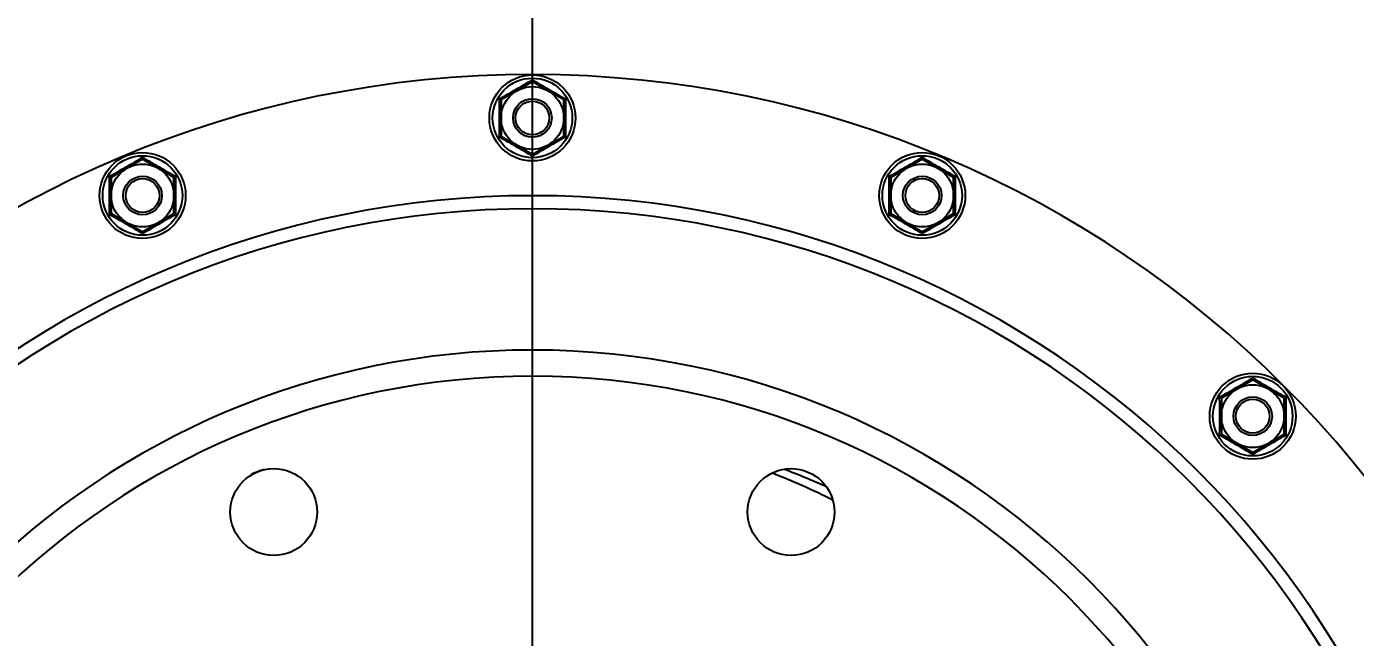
# Model space of a CAD drawing. Header units: millimetres. Extents: x 7589 to 12925, y 625 to 5429.
# Drawn here: x 10945.3 to 11220.5, y 4856.1 to 4982.6 of the extents above; entities that cross this region are included whole.
import ezdxf

# ---------------------------------------------------------------- set-up
doc = ezdxf.new("R2010")
doc.units = ezdxf.units.MM
doc.header["$LTSCALE"] = 307.34
doc.header["$PDMODE"] = 3
doc.header["$PDSIZE"] = 8
doc.layers.get('0').update_dxf_attribs({"linetype": 'CONTINUOUS'})
doc.layers.get('Defpoints').update_dxf_attribs({"linetype": 'CONTINUOUS'})
doc.layers.add('02___PRT_ALL_AXES', color=7, linetype='CONTINUOUS')
doc.styles.get("Standard").update_dxf_attribs({"font": 'calibri.ttf'})
doc.dimstyles.get("Standard").update_dxf_attribs({"dimtxt": 35, "dimasz": 35, "dimexe": 1.5, "dimexo": 1, "dimtad": 1, "dimdsep": 46, "dimtxsty": 'Standard', "dimblk": '_FILLED', "dimblk1": '_FILLED', "dimblk2": '_FILLED', "dimcen": 0.09, "dimazin": 2, "dimtol": 1, "dimtp": 0.01, "dimtm": 0.01, "dimtfac": 1, "dimtofl": 0, "dimtmove": 0, "dimatfit": 3, "dimldrblk": '_FILLED', "dimfxl": 1, "dimtolj": 1, "dimarcsym": 0})

# ---------------------------------------------------------------- blocks, each defined once
blk = doc.blocks.new('_FILLED')
at = {"color": 0, "linetype": 'ByBlock'}
blk.add_solid([(0, 0), (-1, 0.2143), (-1, -0.2143)], dxfattribs=at)
blk = doc.blocks.new('*D41')
at = {"color": 0, "lineweight": -2}
for p, q in [((11050.04, 4753.7), (11050.04, 5267.17)), ((11085.04, 5265.67), (11234.8, 5265.67)), ((11385.04, 5265.67), (11262.83, 5265.67)), ((11420.04, 4760.65), (11420.04, 5267.17))]:
    blk.add_line(p, q, dxfattribs=at)
at = {"layer": 'Defpoints', "color": 0}
for p in [(11050.04, 5265.67), (11420.04, 4759.65), (11050.04, 4752.7)]:
    blk.add_point(p, dxfattribs=at)
at = {"color": 0, "linetype": 'ByBlock', "lineweight": -2, "xscale": 35, "yscale": 35, "zscale": 35, "rotation": 180}
blk.add_blockref('_FILLED', (11050.04, 5265.67), dxfattribs=at)
at = {"color": 0, "linetype": 'ByBlock', "lineweight": -2, "xscale": 35, "yscale": 35, "zscale": 35}
blk.add_blockref('_FILLED', (11420.04, 5265.67), dxfattribs=at)
at = {"color": 0, "insert": (11248.81, 5265.67), "char_height": 35, "attachment_point": 5}
blk.add_mtext('\\A1;\\A1;D', dxfattribs=at)
blk = doc.blocks.new('*D42')
at = {"color": 0, "lineweight": -2}
for p, q in [((10836.01, 5128.59), (11484.46, 5128.59)), ((11482.96, 5093.59), (11482.96, 4958.77)), ((11482.96, 4787.7), (11482.96, 4922.52)), ((11051.04, 4752.7), (11484.46, 4752.7))]:
    blk.add_line(p, q, dxfattribs=at)
at = {"layer": 'Defpoints', "color": 0}
for p in [(10835.01, 5128.59), (11482.96, 5128.59), (11050.04, 4752.7)]:
    blk.add_point(p, dxfattribs=at)
at = {"color": 0, "linetype": 'ByBlock', "lineweight": -2, "xscale": 35, "yscale": 35, "zscale": 35}
for p, rotation in [((11482.96, 5128.59), 90), ((11482.96, 4752.7), 270)]:
    blk.add_blockref('_FILLED', p, dxfattribs=dict(at, rotation=rotation))
at = {"color": 0, "insert": (11482.96, 4940.64), "char_height": 35, "attachment_point": 5}
blk.add_mtext('\\A1;\\A1;E', dxfattribs=at)
blk = doc.blocks.new('*D48')
at = {"color": 0, "lineweight": -2}
for p, q in [((10460.04, 4753.7), (10460.04, 5264.78)), ((10495.04, 5263.28), (10740.24, 5263.28)), ((11015.04, 5263.28), (10769.84, 5263.28)), ((11050.04, 4753.7), (11050.04, 5264.78))]:
    blk.add_line(p, q, dxfattribs=at)
at = {"layer": 'Defpoints', "color": 0}
for p in [(11050.04, 5263.28), (10460.04, 4752.7), (11050.04, 4752.7)]:
    blk.add_point(p, dxfattribs=at)
at = {"color": 0, "linetype": 'ByBlock', "lineweight": -2, "xscale": 35, "yscale": 35, "zscale": 35, "rotation": 180}
blk.add_blockref('_FILLED', (10460.04, 5263.28), dxfattribs=at)
at = {"color": 0, "linetype": 'ByBlock', "lineweight": -2, "xscale": 35, "yscale": 35, "zscale": 35}
blk.add_blockref('_FILLED', (11050.04, 5263.28), dxfattribs=at)
at = {"color": 0, "insert": (10755.04, 5263.28), "char_height": 35, "attachment_point": 5}
blk.add_mtext('\\A1;\\A1;G', dxfattribs=at)

msp = doc.modelspace()

# ---------------------------------------------------------------- linework, layer by layer
at = {"color": 0, "linetype": 'Continuous'}
for p, q in [((11050.03771, 4971.20278), (11043.53784, 4967.44977)), ((11056.53784, 4967.45023), (11050.03771, 4971.20278)), ((11043.53784, 4967.44977), (11043.53811, 4959.94422)), ((11056.53811, 4959.94468), (11056.53784, 4967.45023)), ((11043.53811, 4959.94422), (11050.03824, 4956.19167)), ((11050.03824, 4956.19167), (11056.53811, 4959.94468)), ((10969.29151, 4955.14136), (10962.79164, 4951.38835)), ((10975.79164, 4951.38881), (10969.29151, 4955.14136)), ((11130.78391, 4955.14136), (11124.28405, 4951.38835)), ((11137.28405, 4951.38881), (11130.78391, 4955.14136)), ((10962.79164, 4951.38835), (10962.7919, 4943.8828)), ((10975.7919, 4943.88326), (10975.79164, 4951.38881)), ((11124.28405, 4951.38835), (11124.28431, 4943.8828)), ((11137.28431, 4943.88326), (11137.28405, 4951.38881)), ((10962.7919, 4943.8828), (10969.29204, 4940.13025)), ((10969.29204, 4940.13025), (10975.7919, 4943.88326)), ((11124.28431, 4943.8828), (11130.78445, 4940.13025)), ((11130.78445, 4940.13025), (11137.28431, 4943.88326)), ((11199.23724, 4909.40231), (11192.73737, 4905.6493)), ((11205.73737, 4905.64976), (11199.23724, 4909.40231)), ((11192.73737, 4905.6493), (11192.73764, 4898.14375)), ((11205.73764, 4898.14421), (11205.73737, 4905.64976)), ((11192.73764, 4898.14375), (11199.23777, 4894.3912)), ((11199.23777, 4894.3912), (11205.73764, 4898.14421))]:
    msp.add_line(p, q, dxfattribs=at)
for centre, radius in [((11050.03798, 4963.69723), 8.91272), ((11050.03798, 4963.69723), 8.24637), ((11050.03798, 4963.69723), 6.5), ((11050.03798, 4963.69723), 4), ((11050.03798, 4963.69723), 3.5), ((10969.29177, 4947.63581), 8.91272), ((10969.29177, 4947.63581), 8.24637), ((11130.78418, 4947.63581), 8.91272), ((11130.78418, 4947.63581), 8.24637), ((10969.29177, 4947.63581), 6.5), ((11130.78418, 4947.63581), 6.5), ((10969.29177, 4947.63581), 4), ((10969.29177, 4947.63581), 3.5), ((11130.78418, 4947.63581), 4), ((11130.78418, 4947.63581), 3.5), ((11199.23751, 4901.89676), 8.91272), ((11199.23751, 4901.89676), 8.24637), ((11199.23751, 4901.89676), 6.5), ((11199.23751, 4901.89676), 4), ((11199.23751, 4901.89676), 3.5)]:
    msp.add_circle(centre, radius, dxfattribs=at)
for points in [[(11043.18594, 4967.65293), (11044.334, 4968.30165), (11046.6286, 4969.60197), (11048.90191, 4970.93914), (11050.0377, 4971.60911)], [(11050.03769, 4971.60911), (11051.17353, 4970.93922), (11053.44694, 4969.60221), (11055.74162, 4968.30205), (11056.88973, 4967.65341)], [(11050.03826, 4955.78534), (11048.90242, 4956.45523), (11046.62901, 4957.79225), (11044.33433, 4959.0924), (11043.18622, 4959.74104)], [(11056.89001, 4959.74153), (11055.74195, 4959.09281), (11053.44736, 4957.79249), (11051.17405, 4956.45531), (11050.03825, 4955.78534)], [(10962.43973, 4951.59151), (10963.5878, 4952.24023), (10965.88239, 4953.54055), (10968.1557, 4954.87772), (10969.2915, 4955.5477)], [(10969.29149, 4955.5477), (10970.42733, 4954.8778), (10972.70074, 4953.54079), (10974.99542, 4952.24063), (10976.14353, 4951.59199)], [(11123.93214, 4951.59151), (11125.08021, 4952.24023), (11127.3748, 4953.54055), (11129.64811, 4954.87772), (11130.7839, 4955.5477)], [(11130.7839, 4955.5477), (11131.91974, 4954.8778), (11134.19314, 4953.54079), (11136.48783, 4952.24063), (11137.63594, 4951.59199)], [(10969.29205, 4939.72392), (10968.15621, 4940.39381), (10965.88281, 4941.73083), (10963.58813, 4943.03098), (10962.44001, 4943.67962)], [(10976.14381, 4943.68011), (10974.99574, 4943.03139), (10972.70115, 4941.73107), (10970.42784, 4940.39389), (10969.29205, 4939.72392)], [(11130.78446, 4939.72392), (11129.64862, 4940.39381), (11127.37522, 4941.73083), (11125.08053, 4943.03098), (11123.93242, 4943.67962)], [(11137.63622, 4943.68011), (11136.48815, 4943.03139), (11134.19356, 4941.73107), (11131.92025, 4940.39389), (11130.78446, 4939.72392)], [(11192.38547, 4905.85246), (11193.53353, 4906.50118), (11195.82813, 4907.8015), (11198.10144, 4909.13867), (11199.23723, 4909.80865)], [(11199.23722, 4909.80865), (11200.37307, 4909.13875), (11202.64647, 4907.80174), (11204.94115, 4906.50158), (11206.08927, 4905.85294)], [(11199.23779, 4893.98487), (11198.10195, 4894.65476), (11195.82854, 4895.99178), (11193.53386, 4897.29193), (11192.38575, 4897.94057)], [(11206.08954, 4897.94106), (11204.94148, 4897.29234), (11202.64689, 4895.99202), (11200.37358, 4894.65484), (11199.23778, 4893.98487)]]:
    msp.add_open_spline(points, degree=3, dxfattribs=at)
for points, knots in [([(11050.0377, 4971.20277), (11050.0377, 4971.1622), (11050.03871, 4971.47366), (11050.0377, 4971.51424), (11050.0377, 4971.60911)], [0, 0, 0, 0, 0.29956188, 1, 1, 1, 1]), ([(11043.18624, 4959.74104), (11043.19854, 4961.0688), (11043.21965, 4963.70614), (11043.19819, 4966.34347), (11043.18596, 4967.65293)], [0, 0, 0, 0, 0.503470775, 1, 1, 1, 1]), ([(11043.53784, 4967.44977), (11043.53801, 4967.44908), (11043.53367, 4967.45302), (11043.53006, 4967.45378), (11043.52021, 4967.4603), (11043.50854, 4967.46682), (11043.49325, 4967.47588), (11043.46772, 4967.49069), (11043.4297, 4967.51272), (11043.3779, 4967.54249), (11043.31885, 4967.57636), (11043.25407, 4967.61362), (11043.20915, 4967.63953), (11043.18596, 4967.65292)], [0, 0, 0, 0, 0.005270768, 0.020858191, 0.046282368, 0.081003533, 0.124365062, 0.175697192, 0.299730798, 0.448270882, 0.617065146, 0.802297204, 1, 1, 1, 1]), ([(11056.88971, 4967.6534), (11056.86653, 4967.64001), (11056.8216, 4967.6141), (11056.75683, 4967.57683), (11056.69778, 4967.54296), (11056.64597, 4967.51318), (11056.60794, 4967.49116), (11056.58243, 4967.47634), (11056.56711, 4967.46729), (11056.55552, 4967.46075), (11056.54552, 4967.45428), (11056.54218, 4967.45343), (11056.53756, 4967.44958), (11056.53784, 4967.45023)], [0, 0, 0, 0, 0.197705209, 0.382939848, 0.551741292, 0.700291465, 0.824330592, 0.875663154, 0.919023194, 0.953740564, 0.97915805, 0.994736811, 1, 1, 1, 1]), ([(11056.88971, 4967.65342), (11056.87741, 4966.32578), (11056.85631, 4963.68845), (11056.87776, 4961.05112), (11056.88999, 4959.74152)], [0, 0, 0, 0, 0.503419542, 1, 1, 1, 1]), ([(11043.53812, 4959.94421), (11043.53841, 4959.94486), (11043.53378, 4959.94105), (11043.53043, 4959.94025), (11043.52037, 4959.9339), (11043.50869, 4959.92753), (11043.49328, 4959.91865), (11043.46765, 4959.90403), (11043.42959, 4959.88206), (11043.37789, 4959.85209), (11043.31901, 4959.81787), (11043.25434, 4959.7804), (11043.20942, 4959.75443), (11043.18622, 4959.74104)], [0, 0, 0, 0, 0.005246527, 0.020788041, 0.046167334, 0.080859382, 0.124204947, 0.175529424, 0.299562897, 0.448123589, 0.616956491, 0.802239647, 1, 1, 1, 1]), ([(11056.89001, 4959.74152), (11056.86681, 4959.75492), (11056.82189, 4959.78087), (11056.75721, 4959.81835), (11056.69835, 4959.85255), (11056.64661, 4959.88255), (11056.60861, 4959.90444), (11056.58288, 4959.91918), (11056.5677, 4959.92779), (11056.5554, 4959.93487), (11056.54753, 4959.93916), (11056.54236, 4959.94238), (11056.54055, 4959.94294), (11056.53793, 4959.94536), (11056.53809, 4959.94467)], [0, 0, 0, 0, 0.197757183, 0.383035853, 0.551868359, 0.700432958, 0.824469569, 0.875795596, 0.919142329, 0.953834439, 0.979211825, 0.988239588, 0.994751198, 1, 1, 1, 1]), ([(10969.29149, 4955.14135), (10969.29149, 4955.10078), (10969.29251, 4955.41225), (10969.2915, 4955.45282), (10969.29149, 4955.54769)], [0, 0, 0, 0, 0.29956188, 1, 1, 1, 1]), ([(11050.03826, 4955.78534), (11050.03825, 4955.88021), (11050.03926, 4955.92079), (11050.03823, 4956.23226), (11050.03823, 4956.19168)], [0, 0, 0, 0, 0.700434158, 1, 1, 1, 1]), ([(11130.7839, 4955.14135), (11130.7839, 4955.10078), (11130.78491, 4955.41225), (11130.7839, 4955.45282), (11130.7839, 4955.54769)], [0, 0, 0, 0, 0.29956188, 1, 1, 1, 1]), ([(10962.44003, 4943.67962), (10962.45234, 4945.00739), (10962.47344, 4947.64472), (10962.45199, 4950.28205), (10962.43975, 4951.59151)], [0, 0, 0, 0, 0.503470775, 1, 1, 1, 1]), ([(10962.79164, 4951.38835), (10962.7918, 4951.38766), (10962.78746, 4951.3916), (10962.78386, 4951.39236), (10962.774, 4951.39888), (10962.76234, 4951.4054), (10962.74705, 4951.41446), (10962.72152, 4951.42928), (10962.6835, 4951.4513), (10962.63169, 4951.48107), (10962.57264, 4951.51494), (10962.50787, 4951.5522), (10962.46294, 4951.57811), (10962.43975, 4951.5915)], [0, 0, 0, 0, 0.005270768, 0.020858191, 0.046282368, 0.081003533, 0.124365062, 0.175697192, 0.299730798, 0.448270882, 0.617065146, 0.802297204, 1, 1, 1, 1]), ([(10976.14351, 4951.59198), (10976.12032, 4951.57859), (10976.07539, 4951.55268), (10976.01063, 4951.51541), (10975.95157, 4951.48154), (10975.89977, 4951.45176), (10975.86174, 4951.42974), (10975.83622, 4951.41492), (10975.82091, 4951.40587), (10975.80931, 4951.39933), (10975.79931, 4951.39286), (10975.79597, 4951.39201), (10975.79136, 4951.38816), (10975.79164, 4951.38881)], [0, 0, 0, 0, 0.197705209, 0.382939848, 0.551741292, 0.700291465, 0.824330592, 0.875663154, 0.919023194, 0.953740564, 0.97915805, 0.994736811, 1, 1, 1, 1]), ([(10976.14351, 4951.592), (10976.13121, 4950.26436), (10976.1101, 4947.62703), (10976.13155, 4944.9897), (10976.14379, 4943.6801)], [0, 0, 0, 0, 0.503419542, 1, 1, 1, 1]), ([(11123.93244, 4943.67962), (11123.94475, 4945.00739), (11123.96585, 4947.64472), (11123.9444, 4950.28205), (11123.93216, 4951.59151)], [0, 0, 0, 0, 0.503470775, 1, 1, 1, 1]), ([(11124.28405, 4951.38835), (11124.28421, 4951.38766), (11124.27987, 4951.3916), (11124.27626, 4951.39236), (11124.26641, 4951.39888), (11124.25475, 4951.4054), (11124.23946, 4951.41446), (11124.21393, 4951.42928), (11124.17591, 4951.4513), (11124.1241, 4951.48107), (11124.06505, 4951.51494), (11124.00028, 4951.5522), (11123.95535, 4951.57811), (11123.93216, 4951.5915)], [0, 0, 0, 0, 0.005270768, 0.020858191, 0.046282368, 0.081003533, 0.124365062, 0.175697192, 0.299730798, 0.448270882, 0.617065146, 0.802297204, 1, 1, 1, 1]), ([(11137.63592, 4951.59198), (11137.61273, 4951.57859), (11137.5678, 4951.55268), (11137.50303, 4951.51541), (11137.44398, 4951.48154), (11137.39218, 4951.45176), (11137.35415, 4951.42974), (11137.32863, 4951.41492), (11137.31332, 4951.40587), (11137.30172, 4951.39933), (11137.29172, 4951.39286), (11137.28838, 4951.39201), (11137.28377, 4951.38816), (11137.28405, 4951.38881)], [0, 0, 0, 0, 0.197705209, 0.382939848, 0.551741292, 0.700291465, 0.824330592, 0.875663154, 0.919023194, 0.953740564, 0.97915805, 0.994736811, 1, 1, 1, 1]), ([(11137.63592, 4951.592), (11137.62361, 4950.26436), (11137.60251, 4947.62703), (11137.62396, 4944.9897), (11137.6362, 4943.6801)], [0, 0, 0, 0, 0.503419542, 1, 1, 1, 1]), ([(10962.79192, 4943.88279), (10962.7922, 4943.88344), (10962.78757, 4943.87964), (10962.78422, 4943.87883), (10962.77417, 4943.87248), (10962.76248, 4943.86611), (10962.74708, 4943.85723), (10962.72145, 4943.84261), (10962.68339, 4943.82064), (10962.63168, 4943.79067), (10962.57281, 4943.75645), (10962.50813, 4943.71898), (10962.46321, 4943.69301), (10962.44002, 4943.67962)], [0, 0, 0, 0, 0.005246527, 0.020788041, 0.046167334, 0.080859382, 0.124204947, 0.175529424, 0.299562897, 0.448123589, 0.616956491, 0.802239647, 1, 1, 1, 1]), ([(10976.14381, 4943.68011), (10976.12061, 4943.6935), (10976.07569, 4943.71946), (10976.01101, 4943.75693), (10975.95214, 4943.79113), (10975.90041, 4943.82113), (10975.86241, 4943.84302), (10975.83668, 4943.85776), (10975.8215, 4943.86637), (10975.8092, 4943.87345), (10975.80132, 4943.87775), (10975.79616, 4943.88096), (10975.79435, 4943.88152), (10975.79172, 4943.88394), (10975.79189, 4943.88325)], [0, 0, 0, 0, 0.197757183, 0.383035853, 0.551868359, 0.700432958, 0.824469569, 0.875795596, 0.919142329, 0.953834439, 0.979211825, 0.988239588, 0.994751198, 1, 1, 1, 1]), ([(11124.28433, 4943.88279), (11124.28461, 4943.88344), (11124.27998, 4943.87964), (11124.27663, 4943.87883), (11124.26658, 4943.87248), (11124.25489, 4943.86611), (11124.23949, 4943.85723), (11124.21386, 4943.84261), (11124.17579, 4943.82064), (11124.12409, 4943.79067), (11124.06522, 4943.75645), (11124.00054, 4943.71898), (11123.95562, 4943.69301), (11123.93243, 4943.67962)], [0, 0, 0, 0, 0.005246527, 0.020788041, 0.046167334, 0.080859382, 0.124204947, 0.175529424, 0.299562897, 0.448123589, 0.616956491, 0.802239647, 1, 1, 1, 1]), ([(11137.63622, 4943.68011), (11137.61302, 4943.6935), (11137.5681, 4943.71946), (11137.50342, 4943.75693), (11137.44455, 4943.79113), (11137.39282, 4943.82113), (11137.35482, 4943.84302), (11137.32908, 4943.85776), (11137.3139, 4943.86637), (11137.30161, 4943.87345), (11137.29373, 4943.87775), (11137.28856, 4943.88096), (11137.28676, 4943.88152), (11137.28413, 4943.88394), (11137.2843, 4943.88325)], [0, 0, 0, 0, 0.197757183, 0.383035853, 0.551868359, 0.700432958, 0.824469569, 0.875795596, 0.919142329, 0.953834439, 0.979211825, 0.988239588, 0.994751198, 1, 1, 1, 1]), ([(10969.29205, 4939.72392), (10969.29205, 4939.81879), (10969.29306, 4939.85937), (10969.29202, 4940.17084), (10969.29202, 4940.13026)], [0, 0, 0, 0, 0.700434158, 1, 1, 1, 1]), ([(11130.78446, 4939.72392), (11130.78446, 4939.81879), (11130.78546, 4939.85937), (11130.78443, 4940.17084), (11130.78443, 4940.13026)], [0, 0, 0, 0, 0.700434158, 1, 1, 1, 1]), ([(11199.23723, 4909.4023), (11199.23723, 4909.36173), (11199.23824, 4909.6732), (11199.23723, 4909.71377), (11199.23723, 4909.80864)], [0, 0, 0, 0, 0.29956188, 1, 1, 1, 1]), ([(11192.38577, 4897.94057), (11192.39807, 4899.26833), (11192.41918, 4901.90567), (11192.39772, 4904.543), (11192.38549, 4905.85246)], [0, 0, 0, 0, 0.503470775, 1, 1, 1, 1]), ([(11192.73737, 4905.6493), (11192.73754, 4905.64861), (11192.7332, 4905.65255), (11192.72959, 4905.65331), (11192.71974, 4905.65983), (11192.70807, 4905.66635), (11192.69278, 4905.67541), (11192.66725, 4905.69023), (11192.62923, 4905.71225), (11192.57743, 4905.74202), (11192.51838, 4905.77589), (11192.45361, 4905.81315), (11192.40868, 4905.83906), (11192.38549, 4905.85245)], [0, 0, 0, 0, 0.005270768, 0.020858191, 0.046282368, 0.081003533, 0.124365062, 0.175697192, 0.299730798, 0.448270882, 0.617065146, 0.802297204, 1, 1, 1, 1]), ([(11206.08925, 4905.85293), (11206.06606, 4905.83954), (11206.02113, 4905.81363), (11205.95636, 4905.77636), (11205.89731, 4905.74249), (11205.8455, 4905.71271), (11205.80748, 4905.69069), (11205.78196, 4905.67587), (11205.76665, 4905.66682), (11205.75505, 4905.66028), (11205.74505, 4905.65381), (11205.74171, 4905.65296), (11205.73709, 4905.64911), (11205.73737, 4905.64976)], [0, 0, 0, 0, 0.197705209, 0.382939848, 0.551741292, 0.700291465, 0.824330592, 0.875663154, 0.919023194, 0.953740564, 0.97915805, 0.994736811, 1, 1, 1, 1]), ([(11206.08925, 4905.85295), (11206.07694, 4904.52531), (11206.05584, 4901.88798), (11206.07729, 4899.25065), (11206.08953, 4897.94105)], [0, 0, 0, 0, 0.503419542, 1, 1, 1, 1]), ([(11192.73765, 4898.14374), (11192.73794, 4898.14439), (11192.73331, 4898.14058), (11192.72996, 4898.13978), (11192.7199, 4898.13343), (11192.70822, 4898.12706), (11192.69281, 4898.11818), (11192.66718, 4898.10356), (11192.62912, 4898.08159), (11192.57742, 4898.05162), (11192.51854, 4898.0174), (11192.45387, 4897.97993), (11192.40895, 4897.95396), (11192.38575, 4897.94057)], [0, 0, 0, 0, 0.005246527, 0.020788041, 0.046167334, 0.080859382, 0.124204947, 0.175529424, 0.299562897, 0.448123589, 0.616956491, 0.802239647, 1, 1, 1, 1]), ([(11206.08954, 4897.94106), (11206.06634, 4897.95445), (11206.02142, 4897.98041), (11205.95674, 4898.01788), (11205.89788, 4898.05208), (11205.84615, 4898.08208), (11205.80814, 4898.10397), (11205.78241, 4898.11871), (11205.76723, 4898.12732), (11205.75493, 4898.1344), (11205.74706, 4898.1387), (11205.74189, 4898.14191), (11205.74008, 4898.14247), (11205.73746, 4898.14489), (11205.73763, 4898.1442)], [0, 0, 0, 0, 0.197757183, 0.383035853, 0.551868359, 0.700432958, 0.824469569, 0.875795596, 0.919142329, 0.953834439, 0.979211825, 0.988239588, 0.994751198, 1, 1, 1, 1]), ([(11199.23779, 4893.98487), (11199.23778, 4894.07974), (11199.23879, 4894.12032), (11199.23776, 4894.43179), (11199.23776, 4894.39121)], [0, 0, 0, 0, 0.700434158, 1, 1, 1, 1])]:
    msp.add_open_spline(points, degree=3, knots=knots, dxfattribs=at)
at = {"layer": '02___PRT_ALL_AXES', "color": 0, "linetype": 'Continuous'}
for centre in [(10996.4623, 4882.04036), (11103.61366, 4882.04036)]:
    msp.add_circle(centre, 9, dxfattribs=at)
for centre, radius, start, end in [((11050.03798, 4752.69723), 220, 0, 359.88), ((11050.03798, 4752.69723), 194.89893, 0, 359.88), ((11050.03798, 4752.69723), 192.18745, 0, 359.88), ((11050.03798, 4752.69723), 162.9051, 0, 359.88), ((11050.03798, 4752.69723), 157.48215, 0, 359.88), ((11046.03798, 4752.69723), 147.5, 110.5042746, 111.5422099), ((11046.03798, 4752.69723), 147.5, 63.2904163, 68.7155863), ((11050.03798, 4752.69723), 147.69389, 65.593167, 69.3574835)]:
    msp.add_arc(centre, radius, start, end, dxfattribs=at)

# ---------------------------------------------------------------- dimensions: what is measured, and where the dimension line sits
at = {"color": 0}
dim = msp.add_linear_dim(base=(11050.03798, 5265.66625), p1=(11420.03798, 4759.65185), p2=(11050.03798, 4752.69723), text='\\A1;D', dimstyle='Standard', override={"dimtad": 0, "dimtih": 1, "dimtoh": 1, "dimdec": 4, "dimzin": 0, "dimtxsty": 'Standard', "dimcen": 62.865, "dimadec": 0, "dimazin": 0, "dimtdec": 4, "dimtzin": 0}, dxfattribs=at)
dim.commit()
dim.dimension.update_dxf_attribs({"geometry": '*D41', "text_midpoint": (11248.81496, 5265.66625), "dimtype": 160})
dim = msp.add_linear_dim(base=(11050.03798, 5263.28087), p1=(10460.03798, 4752.69723), p2=(11050.03798, 4752.69723), text='\\A1;G', dimstyle='Standard', override={"dimtad": 0, "dimtih": 1, "dimtoh": 1, "dimdec": 4, "dimzin": 0, "dimtxsty": 'Standard', "dimcen": 62.865, "dimadec": 0, "dimazin": 0, "dimtdec": 4, "dimtzin": 0}, dxfattribs=at)
dim.commit()
dim.dimension.update_dxf_attribs({"geometry": '*D48', "text_midpoint": (10755.03798, 5263.28087)})
dim = msp.add_linear_dim(base=(11482.96425, 5128.59124), p1=(11050.03798, 4752.69723), p2=(10835.01219, 5128.59124), angle=90, text='\\A1;E', dimstyle='Standard', override={"dimtad": 0, "dimtih": 1, "dimtoh": 1, "dimdec": 4, "dimzin": 0, "dimtxsty": 'Standard', "dimcen": 62.865, "dimadec": 0, "dimazin": 0, "dimtdec": 4, "dimtzin": 0}, dxfattribs=at)
dim.commit()
dim.dimension.update_dxf_attribs({"geometry": '*D42', "text_midpoint": (11482.96425, 4940.64424), "dimtype": 160})

doc.saveas('drawing.dxf')
